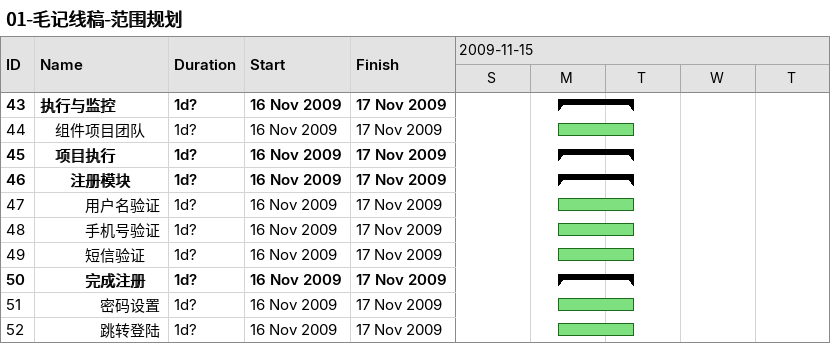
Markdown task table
01-毛记线稿-范围规划

| ID | Level | Task | Duration | Start | Finish |
|---|---|---|---|---|---|
| 43 | 1 | **执行与监控** | 1d? | 2009-11-16 | 2009-11-17 |
| 44 | 2 | 组件项目团队 | 1d? | 2009-11-16 | 2009-11-17 |
| 45 | 2 | **项目执行** | 1d? | 2009-11-16 | 2009-11-17 |
| 46 | 3 | **注册模块** | 1d? | 2009-11-16 | 2009-11-17 |
| 47 | 4 | 用户名验证 | 1d? | 2009-11-16 | 2009-11-17 |
| 48 | 4 | 手机号验证 | 1d? | 2009-11-16 | 2009-11-17 |
| 49 | 4 | 短信验证 | 1d? | 2009-11-16 | 2009-11-17 |
| 50 | 4 | **完成注册** | 1d? | 2009-11-16 | 2009-11-17 |
| 51 | 5 | 密码设置 | 1d? | 2009-11-16 | 2009-11-17 |
| 52 | 5 | 跳转登陆 | 1d? | 2009-11-16 | 2009-11-17 |
